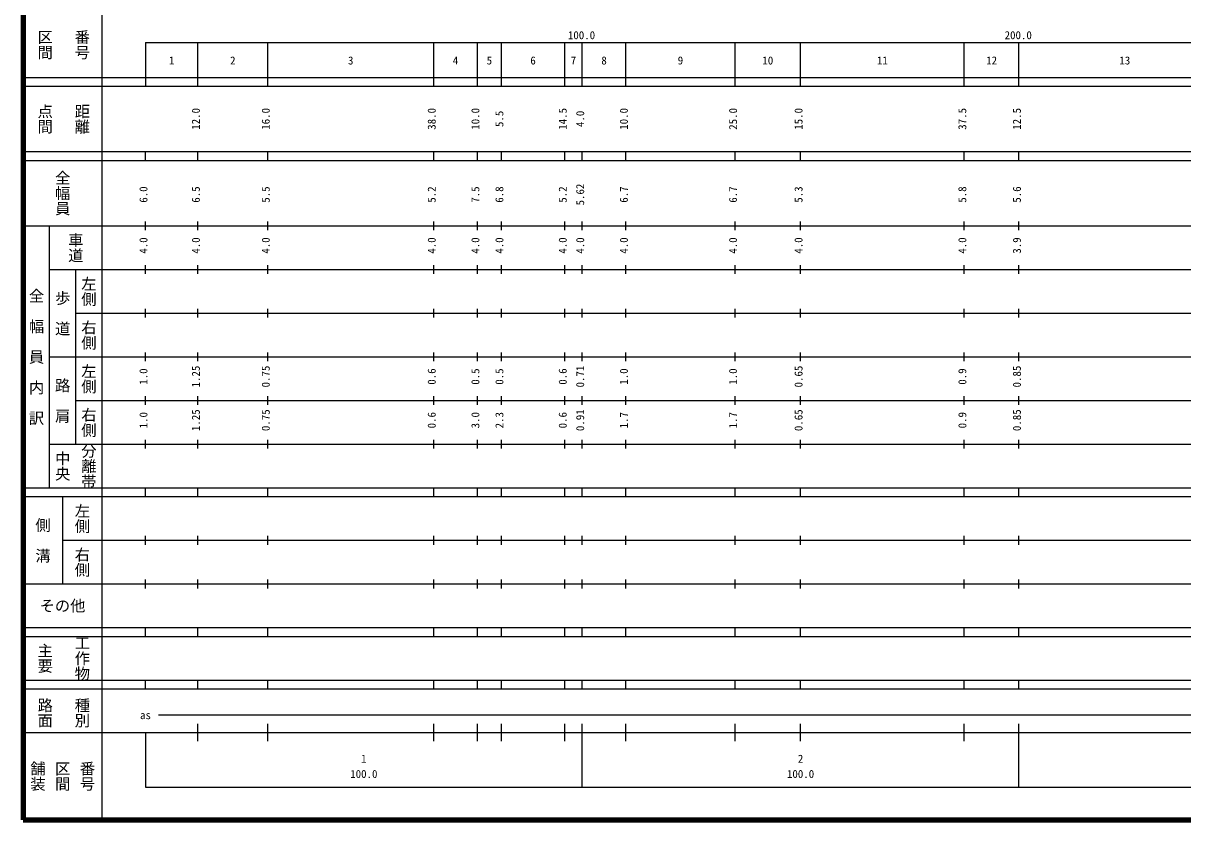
# Model space of a CAD drawing. Units: millimetres on the paper, enlarged 1000 times. Extents: x 40000 to 680000, y 20000 to 380000.
# Drawn here: x 40000 to 305527, y 20000 to 202409 of the extents above; entities that cross this region are included whole.
import ezdxf
from ezdxf.enums import TextEntityAlignment as Align

# ---------------------------------------------------------------- set-up
doc = ezdxf.new("R2010")
doc.units = ezdxf.units.MM
doc.header["$LTSCALE"] = 1000
doc.layers.add('M-TTL', color=2, linetype='Continuous', lineweight=140)
doc.layers.add('M-TTL-BAND', color=7, linetype='Continuous', lineweight=25)
doc.styles.add('@ＭＳ ゴシック', font='')
doc.styles.add('ＭＳ ゴシック', font='')
doc.styles.get('@ＭＳ ゴシック').set_extended_font_data('@MS Gothic')
doc.styles.get('ＭＳ ゴシック').set_extended_font_data('MS Gothic')

msp = doc.modelspace()

# ---------------------------------------------------------------- linework, layer by layer
at = {"layer": 'M-TTL'}
for p, q in [((40000, 380000), (40000, 20000)), ((40000, 20000), (680000, 20000))]:
    msp.add_line(p, q, dxfattribs=at)
at = {"layer": 'M-TTL-BAND'}
for p, q in [((58000, 370000), (58000, 20000)), ((68000, 198000), (579000, 198000)), ((68000, 198000), (68000, 188000)), ((80000, 188000), (80000, 198000)), ((96000, 188000), (96000, 198000)), ((134000, 188000), (134000, 198000)), ((144000, 188000), (144000, 198000)), ((149500, 188000), (149500, 198000)), ((164000, 188000), (164000, 198000)), ((168000, 188000), (168000, 198000)), ((178000, 188000), (178000, 198000)), ((203000, 188000), (203000, 198000)), ((218000, 188000), (218000, 198000)), ((255500, 188000), (255500, 198000)), ((268000, 188000), (268000, 198000)), ((40000, 190000), (579000, 190000)), ((40000, 188000), (579000, 188000)), ((40000, 173000), (579000, 173000)), ((68000, 171000), (68000, 173000)), ((80000, 171000), (80000, 173000)), ((96000, 171000), (96000, 173000)), ((134000, 171000), (134000, 173000)), ((144000, 171000), (144000, 173000)), ((149500, 171000), (149500, 173000)), ((164000, 171000), (164000, 173000)), ((168000, 171000), (168000, 173000)), ((178000, 171000), (178000, 173000)), ((203000, 171000), (203000, 173000)), ((218000, 171000), (218000, 173000)), ((255500, 171000), (255500, 173000)), ((268000, 171000), (268000, 173000)), ((40000, 171000), (579000, 171000)), ((68000, 155000), (68000, 157000)), ((80000, 155000), (80000, 157000)), ((96000, 155000), (96000, 157000)), ((134000, 155000), (134000, 157000)), ((144000, 155000), (144000, 157000)), ((149500, 155000), (149500, 157000)), ((164000, 155000), (164000, 157000)), ((168000, 155000), (168000, 157000)), ((178000, 155000), (178000, 157000)), ((203000, 155000), (203000, 157000)), ((218000, 155000), (218000, 157000)), ((255500, 155000), (255500, 157000)), ((268000, 155000), (268000, 157000)), ((40000, 156000), (579000, 156000)), ((46000, 96000), (46000, 156000)), ((68000, 145000), (68000, 147000)), ((80000, 145000), (80000, 147000)), ((96000, 145000), (96000, 147000)), ((134000, 145000), (134000, 147000)), ((144000, 145000), (144000, 147000)), ((149500, 145000), (149500, 147000)), ((164000, 145000), (164000, 147000)), ((168000, 145000), (168000, 147000)), ((178000, 145000), (178000, 147000)), ((203000, 145000), (203000, 147000)), ((218000, 145000), (218000, 147000)), ((255500, 145000), (255500, 147000)), ((268000, 145000), (268000, 147000)), ((46000, 146000), (579000, 146000)), ((52000, 146000), (52000, 106000)), ((52000, 136000), (579000, 136000)), ((68000, 135000), (68000, 137000)), ((80000, 135000), (80000, 137000)), ((96000, 135000), (96000, 137000)), ((134000, 135000), (134000, 137000)), ((144000, 135000), (144000, 137000)), ((149500, 135000), (149500, 137000)), ((164000, 135000), (164000, 137000)), ((168000, 135000), (168000, 137000)), ((178000, 135000), (178000, 137000)), ((203000, 135000), (203000, 137000)), ((218000, 135000), (218000, 137000)), ((255500, 135000), (255500, 137000)), ((268000, 135000), (268000, 137000)), ((46000, 126000), (579000, 126000)), ((68000, 125000), (68000, 127000)), ((80000, 125000), (80000, 127000)), ((96000, 125000), (96000, 127000)), ((134000, 125000), (134000, 127000)), ((144000, 125000), (144000, 127000)), ((149500, 125000), (149500, 127000)), ((164000, 125000), (164000, 127000)), ((168000, 125000), (168000, 127000)), ((178000, 125000), (178000, 127000)), ((203000, 125000), (203000, 127000)), ((218000, 125000), (218000, 127000)), ((255500, 125000), (255500, 127000)), ((268000, 125000), (268000, 127000)), ((68000, 115000), (68000, 117000)), ((80000, 115000), (80000, 117000)), ((96000, 115000), (96000, 117000)), ((134000, 115000), (134000, 117000)), ((144000, 115000), (144000, 117000)), ((149500, 115000), (149500, 117000)), ((164000, 115000), (164000, 117000)), ((168000, 115000), (168000, 117000)), ((178000, 115000), (178000, 117000)), ((203000, 115000), (203000, 117000)), ((218000, 115000), (218000, 117000)), ((255500, 115000), (255500, 117000)), ((268000, 115000), (268000, 117000)), ((52000, 116000), (579000, 116000)), ((68000, 105000), (68000, 107000)), ((80000, 105000), (80000, 107000)), ((96000, 105000), (96000, 107000)), ((134000, 105000), (134000, 107000)), ((144000, 105000), (144000, 107000)), ((149500, 105000), (149500, 107000)), ((164000, 105000), (164000, 107000)), ((168000, 105000), (168000, 107000)), ((178000, 105000), (178000, 107000)), ((203000, 105000), (203000, 107000)), ((218000, 105000), (218000, 107000)), ((255500, 105000), (255500, 107000)), ((268000, 105000), (268000, 107000)), ((46000, 106000), (579000, 106000)), ((40000, 96000), (579000, 96000)), ((68000, 94000), (68000, 96000)), ((80000, 94000), (80000, 96000)), ((96000, 94000), (96000, 96000)), ((134000, 94000), (134000, 96000)), ((144000, 94000), (144000, 96000)), ((149500, 94000), (149500, 96000)), ((164000, 94000), (164000, 96000)), ((168000, 94000), (168000, 96000)), ((178000, 94000), (178000, 96000)), ((203000, 94000), (203000, 96000)), ((218000, 94000), (218000, 96000)), ((255500, 94000), (255500, 96000)), ((268000, 94000), (268000, 96000)), ((40000, 94000), (579000, 94000)), ((49000, 94000), (49000, 74000)), ((68000, 83000), (68000, 85000)), ((80000, 83000), (80000, 85000)), ((96000, 83000), (96000, 85000)), ((134000, 83000), (134000, 85000)), ((144000, 83000), (144000, 85000)), ((149500, 83000), (149500, 85000)), ((164000, 83000), (164000, 85000)), ((168000, 83000), (168000, 85000)), ((178000, 83000), (178000, 85000)), ((203000, 83000), (203000, 85000)), ((218000, 83000), (218000, 85000)), ((255500, 83000), (255500, 85000)), ((268000, 83000), (268000, 85000)), ((49000, 84000), (579000, 84000)), ((68000, 73000), (68000, 75000)), ((80000, 73000), (80000, 75000)), ((96000, 73000), (96000, 75000)), ((134000, 73000), (134000, 75000)), ((144000, 73000), (144000, 75000)), ((149500, 73000), (149500, 75000)), ((164000, 73000), (164000, 75000)), ((168000, 73000), (168000, 75000)), ((178000, 73000), (178000, 75000)), ((203000, 73000), (203000, 75000)), ((218000, 73000), (218000, 75000)), ((255500, 73000), (255500, 75000)), ((268000, 73000), (268000, 75000)), ((40000, 74000), (579000, 74000)), ((40000, 64000), (579000, 64000)), ((68000, 62000), (68000, 64000)), ((80000, 62000), (80000, 64000)), ((96000, 62000), (96000, 64000)), ((134000, 62000), (134000, 64000)), ((144000, 62000), (144000, 64000)), ((149500, 62000), (149500, 64000)), ((164000, 62000), (164000, 64000)), ((168000, 62000), (168000, 64000)), ((178000, 62000), (178000, 64000)), ((203000, 62000), (203000, 64000)), ((218000, 62000), (218000, 64000)), ((255500, 62000), (255500, 64000)), ((268000, 62000), (268000, 64000)), ((40000, 62000), (579000, 62000)), ((40000, 52000), (579000, 52000)), ((68000, 50000), (68000, 52000)), ((80000, 50000), (80000, 52000)), ((96000, 50000), (96000, 52000)), ((134000, 50000), (134000, 52000)), ((144000, 50000), (144000, 52000)), ((149500, 50000), (149500, 52000)), ((164000, 50000), (164000, 52000)), ((168000, 50000), (168000, 52000)), ((178000, 50000), (178000, 52000)), ((203000, 50000), (203000, 52000)), ((218000, 50000), (218000, 52000)), ((255500, 50000), (255500, 52000)), ((268000, 50000), (268000, 52000)), ((40000, 50000), (579000, 50000)), ((71000, 44000), (564500, 44000)), ((40000, 40000), (579000, 40000)), ((68000, 40000), (68000, 27500)), ((80000, 38000), (80000, 42000)), ((96000, 38000), (96000, 42000)), ((134000, 38000), (134000, 42000)), ((144000, 38000), (144000, 42000)), ((149500, 38000), (149500, 42000)), ((164000, 38000), (164000, 42000)), ((168000, 27500), (168000, 42000)), ((178000, 38000), (178000, 42000)), ((203000, 38000), (203000, 42000)), ((218000, 38000), (218000, 42000)), ((255500, 38000), (255500, 42000)), ((268000, 27500), (268000, 42000)), ((68000, 27500), (579000, 27500))]:
    msp.add_line(p, q, dxfattribs=at)

# ---------------------------------------------------------------- texts
at = {"layer": 'M-TTL-BAND', "style": '@ＭＳ ゴシック'}
for s, p in [('区間', (45000, 197500)), ('番号', (53500, 197500)), ('点間', (45000, 180500)), ('距離', (53500, 180500)), ('全幅員', (49000, 163500)), ('車道', (52000, 151000)), ('左側', (55000, 141000)), ('全\u3000幅\u3000員\u3000内\u3000訳', (43000, 126000)), ('歩\u3000道', (49000, 136000)), ('右側', (55000, 131000)), ('左側', (55000, 121000)), ('路\u3000肩', (49000, 116000)), ('右側', (55000, 111000)), ('中央', (49000, 101000)), ('分離帯', (55000, 101000)), ('左側', (53500, 89000)), ('側\u3000溝', (44500, 84000)), ('右側', (53500, 79000)), ('工作物', (53500, 57000)), ('主要', (45000, 57000)), ('路面', (45000, 44500)), ('種別', (53500, 44500)), ('舗装', (43333, 30000)), ('区間', (49000, 30000)), ('番号', (54667, 30000))]:
    msp.add_text(s, height=2566, rotation=270, dxfattribs=at).set_placement(p, align=Align.MIDDLE_CENTER)
at = {"layer": 'M-TTL-BAND', "style": 'ＭＳ ゴシック'}
for s, p in [('100.0', (167844, 198195)), ('200.0', (267844, 198195)), ('1', (74000, 192405)), ('2', (88000, 192405)), ('3', (115000, 192405)), ('4', (139000, 192405)), ('5', (146750, 192405)), ('6', (156750, 192405)), ('7', (166000, 192405)), ('8', (173000, 192405)), ('9', (190500, 192405)), ('10', (210500, 192405)), ('11', (236750, 192405)), ('12', (261750, 192405)), ('13', (292250, 192405)), ('as', (68000, 42500)), ('1', (118000, 32523)), ('2', (218000, 32523)), ('100.0', (118000, 29033)), ('100.0', (218000, 29033))]:
    msp.add_text(s, height=1833, dxfattribs=at).set_placement(p, align=Align.BOTTOM_CENTER)
for s, p in [('12.0', (81000, 180500)), ('16.0', (97000, 180500)), ('38.0', (135000, 180500)), ('10.0', (145000, 180500)), ('5.5', (150500, 180500)), ('14.5', (165000, 180500)), ('4.0', (169000, 180500)), ('10.0', (179000, 180500)), ('25.0', (204000, 180500)), ('15.0', (219000, 180500)), ('37.5', (256500, 180500)), ('12.5', (269000, 180500)), ('6.0', (69000, 163174)), ('6.5', (81000, 163174)), ('5.5', (97000, 163174)), ('5.2', (135000, 163174)), ('7.5', (145000, 163174)), ('6.8', (150500, 163174)), ('5.2', (165000, 163174)), ('5.62', (169000, 163174)), ('6.7', (179000, 163174)), ('6.7', (204000, 163174)), ('5.3', (219000, 163174)), ('5.8', (256500, 163174)), ('5.6', (269000, 163174)), ('4.0', (69000, 151500)), ('4.0', (81000, 151500)), ('4.0', (97000, 151500)), ('4.0', (135000, 151500)), ('4.0', (145000, 151500)), ('4.0', (150500, 151500)), ('4.0', (165000, 151500)), ('4.0', (169000, 151500)), ('4.0', (179000, 151500)), ('4.0', (204000, 151500)), ('4.0', (219000, 151500)), ('4.0', (256500, 151500)), ('3.9', (269000, 151500)), ('1.0', (69000, 121500)), ('1.25', (81000, 121500)), ('0.75', (97000, 121500)), ('0.6', (135000, 121500)), ('0.5', (145000, 121500)), ('0.5', (150500, 121500)), ('0.6', (165000, 121500)), ('0.71', (169000, 121500)), ('1.0', (179000, 121500)), ('1.0', (204000, 121500)), ('0.65', (219000, 121500)), ('0.9', (256500, 121500)), ('0.85', (269000, 121500)), ('1.0', (69000, 111500)), ('1.25', (81000, 111500)), ('0.75', (97000, 111500)), ('0.6', (135000, 111500)), ('3.0', (145000, 111500)), ('2.3', (150500, 111500)), ('0.6', (165000, 111500)), ('0.91', (169000, 111500)), ('1.7', (179000, 111500)), ('1.7', (204000, 111500)), ('0.65', (219000, 111500)), ('0.9', (256500, 111500)), ('0.85', (269000, 111500))]:
    msp.add_text(s, height=1833, rotation=90, dxfattribs=at).set_placement(p, align=Align.BOTTOM_CENTER)
msp.add_text('その他', height=2566, dxfattribs=at).set_placement((49000, 69000), align=Align.MIDDLE_CENTER)

doc.saveas('drawing.dxf')
